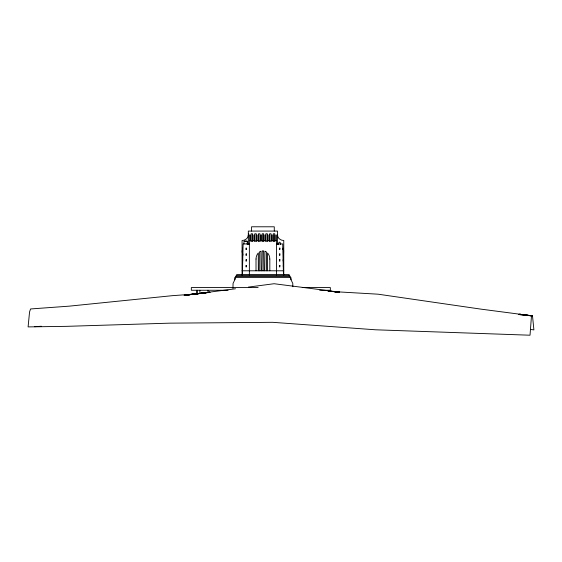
<?xml version="1.0" encoding="UTF-8"?>
<svg xmlns="http://www.w3.org/2000/svg" width="562" height="562" viewBox="0 0 562 562"><rect width="100%" height="100%" fill="white"/><g stroke="black" fill="none" stroke-linecap="round" stroke-linejoin="round"><path stroke-width="0.84" d="M232.942 288.404L233.061 283.417L234.804 279.757A8.008 6.084 90 0 0 235.092 277.396L290.744 277.396A8.008 6.084 90 0 0 291.032 279.757L292.774 283.417L292.851 286.739M242.608 266.887L242.524 265.461M248.327 234.93C248.341 238.162 245.144 240.557 242.074 240.473L242.074 275.036M530.479 329.444L533.9 329.887L532.502 315.872L531.483 315.872L530.022 335.212L375.62 329.796L272.647 322.314L169.682 323.157L66.716 326.339L28.1 326.901L29.554 311.952L30.573 308.959L69.182 306.157L172.155 295.689L197.037 293.884M209.752 292.135L184.266 295.317L210.005 292.324L184.519 295.127L199.939 293.54M235.492 288.77L184.139 295.408L209.879 292.233L184.392 295.219L202.411 293.259M248.369 287.091L274.108 283.726L338.844 292.064L328.651 291.074L338.97 292.043L328.777 291.144M197.388 293.821L184.645 295.036L197.515 293.821M196.665 293.891L185.024 294.755M34.535 326.712L41.405 326.248M282.834 248.158L282.876 249.577M283.15 259.693L283.192 261.112M283.311 265.461L283.353 266.88M248.327 233.764L248.685 233.764L248.685 236.244M249.366 240.473L250.617 240.473M253.062 240.473L254.312 240.473M256.75 240.473L258 240.473M260.445 240.473L261.695 240.473M264.14 240.473L265.39 240.473M267.828 240.473L269.079 240.473M271.523 240.473L272.774 240.473M275.218 240.473L276.469 240.473M249.366 243.936L243.114 243.936L242.377 275.036M276.469 243.936L282.721 243.936L283.459 275.036M242.074 250.947L242.489 250.947M283.346 250.947L283.761 250.947M242.074 251.158L242.489 251.158M283.346 251.158L283.761 251.158M242.074 252.141L242.489 252.141M283.346 252.921L283.761 252.921M242.074 270.793L283.761 270.793M258.141 287.582L191.333 287.582L191.333 290.259L228.095 290.259M302.237 287.582L330.344 287.582L330.344 290.259L319.68 290.259M242.84 253.926L242.798 255.345M242.679 259.693L242.643 261.112M330.042 291.404L328.32 291.299L330.006 291.411M332.613 291.552L378.093 294.193L481.065 309.149L532.502 315.872M332.556 291.559L339.35 291.973L328.067 291.144M330.772 291.397L328.194 291.221L330.73 291.404M328.903 291.214L339.097 292.022L328.798 291.144M531.483 315.872L518.789 314.523L532.249 315.872L519.548 314.242L532.376 315.872L519.674 314.193M277.509 234.93C277.495 238.162 280.691 240.557 283.761 240.473L283.761 275.036M290.224 277.396L290.224 276.462L235.611 276.462L235.611 277.396M289.704 276.462L289.704 275.52L236.131 275.52L236.131 276.462M289.184 275.52L289.184 274.586L236.651 274.586L236.651 275.52M280.382 244.589L280.382 242.896L279.595 242.082L278.612 242.896L278.612 244.589M277.509 244.589L277.509 231.08L248.327 231.08L248.327 244.589M276.469 234.93L276.469 275.036M275.218 234.93L275.218 241.091L272.774 241.091L272.774 234.93M274.692 241.189L274.692 233.764L273.301 233.764L273.301 241.189M274.277 231.08L274.277 226.788L251.558 226.788L251.558 231.08M271.523 234.93L271.523 241.091L269.079 241.091L269.079 234.93M270.996 241.189L270.996 233.764L269.605 233.764L269.605 241.189M269.823 259.026L269.823 270.793M267.828 234.93L267.828 241.091L265.39 241.091L265.39 234.93M267.498 270.793L267.554 252.977A8.851 8.851 0 0 1 269.767 259.026M267.301 241.189L267.301 233.764L265.917 233.764L265.917 241.189M266.627 270.793L266.465 252.029A6.435 6.435 0 0 0 264.92 251.214L264.737 270.793M264.14 234.93L264.14 241.091L261.695 241.091L261.695 234.93M263.859 270.793L263.592 250.905A5.852 5.852 0 0 0 262.236 250.905L261.969 270.793M263.613 241.189L263.613 233.764L262.222 233.764L262.222 241.189M261.098 270.793L260.909 251.214A6.435 6.435 0 0 0 259.37 252.029L259.208 270.793M260.445 234.93L260.445 241.091L258 241.091L258 234.93M259.918 241.189L259.918 233.764L258.527 233.764L258.527 241.189M258.337 270.793L258.281 252.977A8.851 8.851 0 0 0 256.068 259.026M256.75 234.93L256.75 241.091L254.312 241.091L254.312 234.93M256.223 241.189L256.223 233.764L254.839 233.764L254.839 241.189M256.012 259.026L256.012 270.793M253.062 234.93L253.062 241.091L250.617 241.091L250.617 234.93M252.535 241.189L252.535 233.764L251.144 233.764L251.144 241.189M249.366 234.93L249.366 275.036M247.322 243.936L247.322 241.414L243.95 241.414L243.95 243.936M247.224 242.896L247.224 244.589M246.936 241.414L246.936 240.965L244.33 240.965L244.33 241.414M242.489 248.2L242.489 270.793M207.975 290.259L207.975 292.654M199.861 290.259L199.861 293.455M197.325 290.259L197.325 294.256M196.665 290.259L196.665 294.256M291.032 279.757A8.008 6.084 -90 0 1 290.744 277.396M235.092 277.396A8.008 6.084 -90 0 1 234.804 279.757M246.444 248.165L245.945 248.158L245.945 249.584L246.444 249.577L246.444 248.158M279.89 248.165L279.391 248.158L279.391 249.584L279.89 249.584L279.89 248.158M246.444 253.926L245.945 253.933L245.945 255.352L246.444 255.352L246.444 253.926M279.89 253.933L279.391 253.926L279.391 255.352L279.89 255.352L279.89 253.926M246.444 259.693L245.945 259.7L245.945 261.119L246.444 261.119L246.444 259.693M279.89 259.7L279.391 259.693L279.391 261.119L279.89 261.112L279.89 259.693M246.444 265.468L245.945 265.461L245.945 266.887L246.444 266.887L246.444 265.461M279.89 265.468L279.391 265.461L279.391 266.887L279.89 266.887L279.89 265.461"/></g></svg>
